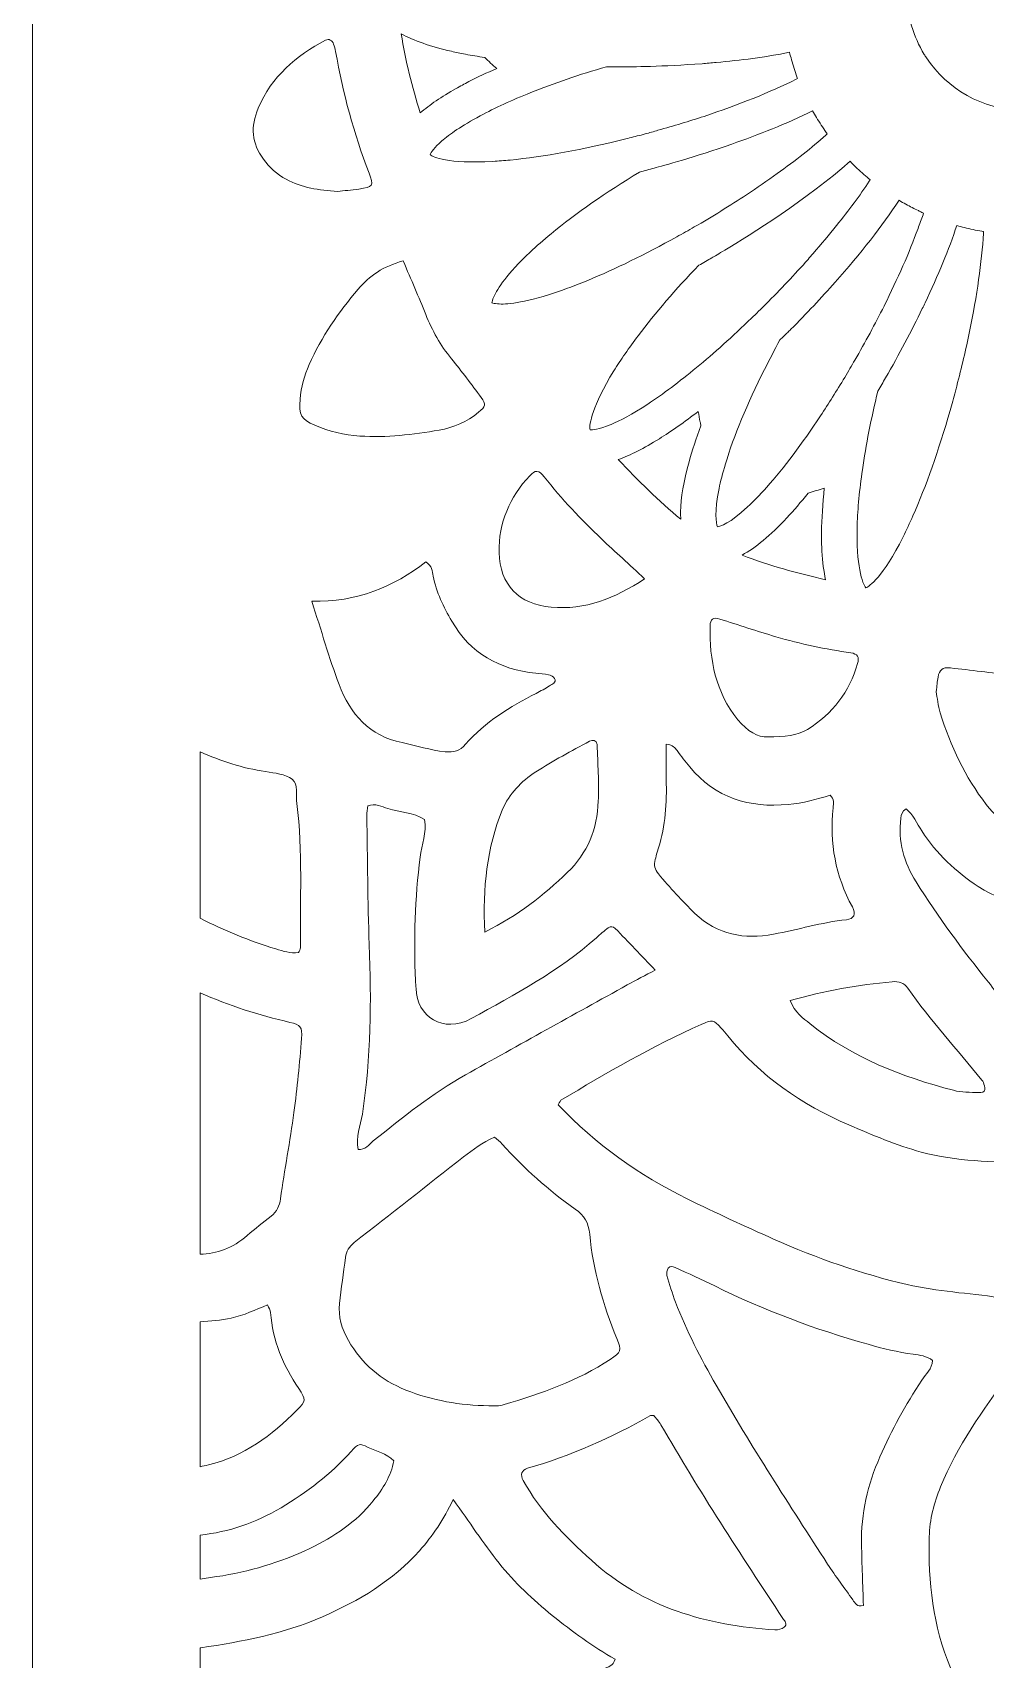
# Model space of a CAD drawing. Extents: x 1255 to 1745, y -1407 to 327.
# Drawn here: x 1255 to 1490.7, y -1000 to -597.5 of the extents above; entities that cross this region are included whole.
import ezdxf

# ---------------------------------------------------------------- set-up
doc = ezdxf.new("R2010")
doc.units = 0
doc.header["$MEASUREMENT"] = 0
doc.layers.add('Layer 1', color=7, linetype='Continuous')

msp = doc.modelspace()

# ---------------------------------------------------------------- linework, layer by layer
at = {"layer": 'Layer 1', "lineweight": 0}
for points, knots in [([(1596.15, 229.71), (1596.15, 229.71), (1596.15, 230.91), (1596.15, 230.91), (1596.15, 284.01), (1553.1, 327.05), (1500, 327.05), (1446.9, 327.05), (1403.85, 284.01), (1403.85, 230.91), (1403.85, 230.91), (1403.85, 229.71), (1403.85, 229.71), (1403.85, 229.71), (1254.96, 229.71), (1254.96, 229.71), (1254.96, 229.71), (1254.96, -1407.05), (1254.96, -1407.05), (1254.96, -1407.05), (1745.04, -1407.05), (1745.04, -1407.05), (1745.04, -1407.05), (1745.04, 229.71), (1745.04, 229.71), (1745.04, 229.71), (1596.15, 229.71), (1596.15, 229.71)], [0, 0, 0, 0, 1, 1, 1, 2, 2, 2, 3, 3, 3, 4, 4, 4, 5, 5, 5, 6, 6, 6, 7, 7, 7, 8, 8, 8, 9, 9, 9, 9]), ([(1497.69, -559.33), (1498.45, -559.26), (1499.22, -559.22), (1500, -559.22), (1500.7, -559.22), (1501.41, -559.26), (1502.11, -559.33), (1511.6, -560), (1519.8, -565.31), (1524.5, -573.01), (1525.09, -573.97), (1525.61, -574.97), (1526.09, -576.02), (1527.75, -579.65), (1528.7, -583.66), (1528.7, -587.92), (1528.7, -593.49), (1527.07, -598.69), (1524.33, -603.09), (1524.22, -603.28), (1524.11, -603.48), (1523.98, -603.65), (1518.87, -611.45), (1510.1, -616.58), (1500.11, -616.63), (1500.11, -616.63), (1500, -616.63), (1500, -616.63), (1499.91, -616.63), (1499.85, -616.6), (1499.78, -616.6), (1489.86, -616.54), (1481.13, -611.42), (1476.04, -603.7), (1475.84, -603.42), (1475.69, -603.13), (1475.52, -602.85), (1472.84, -598.5), (1471.27, -593.38), (1471.27, -587.92), (1471.27, -583.66), (1472.23, -579.63), (1473.91, -576), (1474.32, -575.06), (1474.8, -574.17), (1475.34, -573.27), (1479.98, -565.48), (1488.18, -560.09), (1497.69, -559.33)], [0, 0, 0, 0, 1, 1, 1, 2, 2, 2, 3, 3, 3, 4, 4, 4, 5, 5, 5, 6, 6, 6, 7, 7, 7, 8, 8, 8, 9, 9, 9, 10, 10, 10, 11, 11, 11, 12, 12, 12, 13, 13, 13, 14, 14, 14, 15, 15, 15, 16, 16, 16, 16]), ([(1310.76, -616.19), (1314.08, -608.25), (1320.18, -603.24), (1327.45, -599.35), (1328.25, -598.91), (1329.08, -599.37), (1329.43, -600.33), (1329.62, -600.91), (1329.82, -601.54), (1329.93, -602.15), (1331.69, -612.45), (1334.45, -622.46), (1338.18, -632.21), (1339.39, -635.36), (1339.16, -635.67), (1335.69, -636.17), (1333.8, -636.43), (1331.91, -636.6), (1330.43, -636.78), (1325.73, -636.49), (1321.57, -635.84), (1317.72, -633.77), (1315.41, -632.53), (1313.58, -630.88), (1312.06, -628.77), (1309.17, -624.81), (1308.84, -620.78), (1310.76, -616.19)], [0, 0, 0, 0, 1, 1, 1, 2, 2, 2, 3, 3, 3, 4, 4, 4, 5, 5, 5, 6, 6, 6, 7, 7, 7, 8, 8, 8, 9, 9, 9, 9]), ([(1358.55, -602.09), (1359.66, -602.35), (1360.81, -602.59), (1362.01, -602.83), (1363.53, -603.11), (1365.14, -603.37), (1366.79, -603.63), (1367.77, -604.55), (1368.75, -605.46), (1369.77, -606.33), (1367.34, -607.4), (1365.03, -608.49), (1362.9, -609.6), (1361.79, -610.16), (1360.72, -610.75), (1359.7, -611.32), (1356.11, -613.34), (1353.17, -615.36), (1350.84, -617.34), (1348.93, -610.88), (1347.12, -604.42), (1346.16, -597.78), (1349.25, -599.45), (1353.34, -600.89), (1358.55, -602.09)], [0, 0, 0, 0, 1, 1, 1, 2, 2, 2, 3, 3, 3, 4, 4, 4, 5, 5, 5, 6, 6, 6, 7, 7, 7, 8, 8, 8, 8]), ([(1356.19, -624.29), (1358.09, -622.63), (1361.09, -620.52), (1365.68, -618.06), (1369.32, -616.1), (1373.54, -614.17), (1378.17, -612.32), (1383.88, -610.03), (1390.21, -607.85), (1396.93, -605.9), (1398.17, -605.92), (1399.44, -605.94), (1400.7, -605.94), (1402.92, -605.94), (1410.91, -605.87), (1420.55, -605.16), (1421.7, -605.07), (1422.87, -604.96), (1424.07, -604.85), (1429.97, -604.33), (1436.28, -603.55), (1442.18, -602.35), (1442.35, -602.98), (1442.5, -603.59), (1442.7, -604.2), (1443.09, -605.63), (1443.53, -607.03), (1444.03, -608.42), (1444.09, -608.55), (1444.16, -608.7), (1444.2, -608.83), (1444.07, -608.9), (1443.96, -608.96), (1443.83, -609.03), (1437.41, -612.21), (1429.6, -615.34), (1421.05, -618.19), (1417.37, -619.39), (1413.54, -620.54), (1409.64, -621.65), (1408.6, -621.96), (1407.55, -622.26), (1406.49, -622.54), (1406.14, -622.63), (1405.81, -622.72), (1405.49, -622.81), (1404.2, -623.13), (1402.94, -623.46), (1401.7, -623.78), (1391.08, -626.44), (1381.35, -628.2), (1373.08, -629.01), (1371.62, -629.14), (1370.21, -629.27), (1368.84, -629.33), (1357.5, -630.01), (1354.08, -628.25), (1353.28, -627.7), (1353.52, -627.09), (1354.32, -625.92), (1356.19, -624.29)], [0, 0, 0, 0, 1, 1, 1, 2, 2, 2, 3, 3, 3, 4, 4, 4, 5, 5, 5, 6, 6, 6, 7, 7, 7, 8, 8, 8, 9, 9, 9, 10, 10, 10, 11, 11, 11, 12, 12, 12, 13, 13, 13, 14, 14, 14, 15, 15, 15, 16, 16, 16, 17, 17, 17, 18, 18, 18, 19, 19, 19, 20, 20, 20, 20]), ([(1369.03, -662.89), (1369.93, -660.85), (1372.34, -657.15), (1378.04, -651.77), (1379.63, -650.29), (1381.37, -648.79), (1383.22, -647.24), (1389.32, -642.22), (1396.8, -636.99), (1405.09, -631.97), (1406.31, -631.66), (1407.51, -631.34), (1408.75, -631.01), (1410.91, -630.44), (1418.72, -628.29), (1427.95, -625.05), (1434.39, -622.78), (1441.5, -620), (1447.9, -616.84), (1448.23, -617.39), (1448.53, -617.93), (1448.86, -618.48), (1449.62, -619.74), (1450.45, -620.98), (1451.27, -622.17), (1451.38, -622.31), (1451.45, -622.41), (1451.54, -622.54), (1451.43, -622.65), (1451.32, -622.74), (1451.21, -622.85), (1447.71, -625.92), (1443.64, -629.14), (1439.13, -632.36), (1436.72, -634.1), (1434.19, -635.84), (1431.56, -637.58), (1427.47, -640.28), (1423.11, -642.98), (1418.63, -645.57), (1417.19, -646.4), (1415.74, -647.22), (1414.32, -648.01), (1406.44, -652.36), (1399.02, -655.99), (1392.3, -658.78), (1389.4, -659.95), (1386.64, -661.02), (1384.05, -661.87), (1376.13, -664.5), (1371.99, -664.76), (1369.99, -664.59), (1369.27, -664.52), (1368.82, -664.41), (1368.58, -664.33), (1368.62, -664), (1368.75, -663.52), (1369.03, -662.89)], [0, 0, 0, 0, 1, 1, 1, 2, 2, 2, 3, 3, 3, 4, 4, 4, 5, 5, 5, 6, 6, 6, 7, 7, 7, 8, 8, 8, 9, 9, 9, 10, 10, 10, 11, 11, 11, 12, 12, 12, 13, 13, 13, 14, 14, 14, 15, 15, 15, 16, 16, 16, 17, 17, 17, 18, 18, 18, 19, 19, 19, 19]), ([(1457.19, -629.31), (1457.63, -629.77), (1458.09, -630.23), (1458.54, -630.68), (1459.59, -631.68), (1460.68, -632.69), (1461.81, -633.62), (1461.94, -633.71), (1462.02, -633.82), (1462.13, -633.9), (1462.07, -634.03), (1462, -634.14), (1461.92, -634.27), (1459.61, -637.73), (1456.87, -641.41), (1453.82, -645.2), (1452.01, -647.46), (1450.08, -649.77), (1448.05, -652.1), (1447.62, -652.6), (1447.2, -653.1), (1446.77, -653.6), (1443.48, -657.28), (1439.98, -661), (1436.32, -664.68), (1435.15, -665.85), (1433.95, -667), (1432.8, -668.14), (1428.1, -672.66), (1423.53, -676.78), (1419.17, -680.37), (1414.93, -683.87), (1410.88, -686.9), (1407.14, -689.38), (1403.2, -691.97), (1400.24, -693.51), (1398.04, -694.43), (1394.95, -695.71), (1393.39, -695.77), (1392.84, -695.73), (1392.62, -694.45), (1393.3, -689.94), (1398.74, -681.17), (1400.44, -678.41), (1402.48, -675.49), (1404.77, -672.47), (1408.97, -666.87), (1414.06, -660.95), (1419.72, -655.04), (1420.83, -654.43), (1421.92, -653.8), (1423.01, -653.19), (1423.61, -652.84), (1424.7, -652.18), (1426.16, -651.31), (1432.65, -647.42), (1446.51, -638.69), (1457.19, -629.31)], [0, 0, 0, 0, 1, 1, 1, 2, 2, 2, 3, 3, 3, 4, 4, 4, 5, 5, 5, 6, 6, 6, 7, 7, 7, 8, 8, 8, 9, 9, 9, 10, 10, 10, 11, 11, 11, 12, 12, 12, 13, 13, 13, 14, 14, 14, 15, 15, 15, 16, 16, 16, 17, 17, 17, 18, 18, 18, 19, 19, 19, 19]), ([(1469.32, -638.97), (1469.88, -639.32), (1470.42, -639.63), (1470.99, -639.95), (1471.99, -640.52), (1473.04, -641.02), (1474.06, -641.52), (1474.36, -641.67), (1474.63, -641.83), (1474.93, -641.96), (1475.06, -642.02), (1475.21, -642.09), (1475.34, -642.15), (1475.3, -642.3), (1475.26, -642.44), (1475.21, -642.57), (1474.84, -643.65), (1474.41, -644.83), (1473.97, -645.96), (1471.8, -651.88), (1468.97, -658.34), (1465.62, -665.07), (1465.59, -665.09), (1465.59, -665.11), (1465.57, -665.13), (1463.35, -669.55), (1460.94, -674.03), (1458.35, -678.54), (1457.96, -679.21), (1457.56, -679.89), (1457.15, -680.56), (1456.71, -681.3), (1456.28, -682.06), (1455.84, -682.78), (1453.84, -686.11), (1451.84, -689.27), (1449.86, -692.27), (1445.29, -699.21), (1440.78, -705.22), (1436.56, -709.94), (1434.76, -711.97), (1433.19, -713.58), (1431.82, -714.84), (1427.42, -718.93), (1425.09, -719.65), (1424.4, -719.78), (1423.98, -718.89), (1423.59, -716.01), (1424.77, -710.29), (1425.12, -708.53), (1425.62, -706.5), (1426.33, -704.2), (1428.4, -697.32), (1431.75, -689.29), (1436, -680.82), (1437.22, -678.41), (1438.48, -675.97), (1439.83, -673.51), (1440.48, -672.9), (1441.11, -672.27), (1441.74, -671.64), (1442, -671.38), (1442.26, -671.14), (1442.53, -670.88), (1446.4, -667), (1450.08, -663.09), (1453.49, -659.21), (1459.74, -652.18), (1465.16, -645.26), (1469.32, -638.97)], [0, 0, 0, 0, 1, 1, 1, 2, 2, 2, 3, 3, 3, 4, 4, 4, 5, 5, 5, 6, 6, 6, 7, 7, 7, 8, 8, 8, 9, 9, 9, 10, 10, 10, 11, 11, 11, 12, 12, 12, 13, 13, 13, 14, 14, 14, 15, 15, 15, 16, 16, 16, 17, 17, 17, 18, 18, 18, 19, 19, 19, 20, 20, 20, 21, 21, 21, 22, 22, 22, 23, 23, 23, 23]), ([(1458.93, -719.3), (1459.07, -715.19), (1459.5, -710.55), (1460.22, -705.63), (1461.09, -699.54), (1462.37, -692.97), (1464.05, -686.18), (1464.68, -685.11), (1465.33, -684.02), (1465.94, -682.91), (1469.29, -677.12), (1472.34, -671.34), (1475.04, -665.74), (1475.26, -665.29), (1475.5, -664.81), (1475.71, -664.35), (1478.93, -657.56), (1481.61, -651.07), (1483.57, -645.2), (1484.2, -645.37), (1484.81, -645.55), (1485.44, -645.7), (1486.86, -646.07), (1488.31, -646.37), (1489.77, -646.61), (1489.92, -646.64), (1490.05, -646.68), (1490.21, -646.7), (1490.21, -646.83), (1490.21, -646.96), (1490.19, -647.11), (1489.73, -654.25), (1488.53, -662.59), (1486.73, -671.42), (1485.83, -675.84), (1484.74, -680.37), (1483.55, -684.94), (1483.42, -685.37), (1483.33, -685.79), (1483.22, -686.22), (1482.79, -687.85), (1482.35, -689.42), (1481.89, -690.99), (1479.06, -700.89), (1475.95, -709.72), (1472.71, -717.04), (1471.93, -718.84), (1471.12, -720.58), (1470.29, -722.22), (1465.2, -732.36), (1461.96, -734.47), (1461.09, -734.86), (1460.68, -734.36), (1460.04, -732.99), (1459.57, -730.42), (1459.09, -727.96), (1458.78, -724.37), (1458.93, -719.3)], [0, 0, 0, 0, 1, 1, 1, 2, 2, 2, 3, 3, 3, 4, 4, 4, 5, 5, 5, 6, 6, 6, 7, 7, 7, 8, 8, 8, 9, 9, 9, 10, 10, 10, 11, 11, 11, 12, 12, 12, 13, 13, 13, 14, 14, 14, 15, 15, 15, 16, 16, 16, 17, 17, 17, 18, 18, 18, 19, 19, 19, 19]), ([(1321.14, -688.2), (1321.35, -685.2), (1322.14, -682.35), (1323.38, -679.6), (1326.45, -672.77), (1330.65, -666.66), (1335.48, -660.98), (1338.28, -657.67), (1341.72, -655.25), (1346.64, -653.97), (1348.62, -658.65), (1350.47, -662.89), (1352.21, -667.2), (1353.82, -671.18), (1355.82, -674.86), (1358.57, -678.17), (1361.13, -681.28), (1363.51, -684.55), (1365.94, -687.77), (1367.21, -689.46), (1367.01, -689.99), (1365.29, -691.42), (1362.44, -693.82), (1359.09, -695.21), (1355.54, -695.82), (1349.06, -696.95), (1342.51, -697.73), (1335.89, -697.3), (1332.02, -697.06), (1328.34, -696.17), (1324.81, -694.62), (1321.33, -693.1), (1320.85, -692.21), (1321.14, -688.2)], [0, 0, 0, 0, 1, 1, 1, 2, 2, 2, 3, 3, 3, 4, 4, 4, 5, 5, 5, 6, 6, 6, 7, 7, 7, 8, 8, 8, 9, 9, 9, 10, 10, 10, 11, 11, 11, 11]), ([(1409.99, -697.97), (1412.99, -696.1), (1416.24, -693.82), (1419.63, -691.2), (1419.76, -692.07), (1419.91, -692.95), (1420.09, -693.84), (1420.15, -694.14), (1420.22, -694.45), (1420.28, -694.75), (1419.13, -697.86), (1418.13, -700.87), (1417.35, -703.67), (1416.02, -708.44), (1415.32, -712.58), (1415.24, -716.01), (1415.21, -716.67), (1415.28, -717.25), (1415.3, -717.88), (1409.8, -713.34), (1404.77, -708.31), (1399.83, -703.13), (1402.81, -702.04), (1406.18, -700.34), (1409.99, -697.97)], [0, 0, 0, 0, 1, 1, 1, 2, 2, 2, 3, 3, 3, 4, 4, 4, 5, 5, 5, 6, 6, 6, 7, 7, 7, 8, 8, 8, 8]), ([(1377.94, -707.11), (1379.26, -705.65), (1380.2, -705.65), (1381.5, -707.35), (1385.81, -712.9), (1390.64, -717.93), (1395.69, -722.76), (1399.07, -725.96), (1402.53, -729.07), (1406.36, -732.6), (1398.96, -737.51), (1391.69, -740.41), (1383.2, -739.63), (1375.26, -738.89), (1370.51, -734.16), (1370.36, -726.09), (1370.21, -718.73), (1372.97, -712.47), (1377.94, -707.11)], [0, 0, 0, 0, 1, 1, 1, 2, 2, 2, 3, 3, 3, 4, 4, 4, 5, 5, 5, 6, 6, 6, 6]), ([(1450.21, -725.81), (1450.36, -728.46), (1450.67, -730.81), (1451.12, -732.88), (1444.14, -731.16), (1437.15, -729.4), (1430.45, -726.74), (1433.76, -724.96), (1437.43, -721.91), (1441.55, -717.52), (1443.24, -715.69), (1444.98, -713.64), (1446.79, -711.4), (1448.14, -711.01), (1449.47, -710.62), (1450.8, -710.18), (1450.38, -714.08), (1450.14, -717.75), (1450.12, -721.11), (1450.1, -722.76), (1450.12, -724.33), (1450.21, -725.81)], [0, 0, 0, 0, 1, 1, 1, 2, 2, 2, 3, 3, 3, 4, 4, 4, 5, 5, 5, 6, 6, 6, 7, 7, 7, 7]), ([(1352.23, -728.44), (1353.84, -729.38), (1353.82, -730.77), (1354.06, -731.94), (1354.85, -735.99), (1356.61, -739.58), (1358.63, -743.09), (1363.29, -751.09), (1370.41, -755.06), (1379.42, -755.99), (1380.46, -756.1), (1381.55, -756.14), (1382.57, -756.36), (1383.14, -756.49), (1383.88, -756.82), (1384.09, -757.27), (1384.57, -758.32), (1383.48, -758.67), (1382.85, -759.08), (1381.79, -759.78), (1380.66, -760.37), (1379.52, -760.97), (1373.1, -764.33), (1366.88, -767.98), (1362.07, -773.57), (1360.7, -775.19), (1359.11, -775.66), (1357, -775.42), (1353.39, -775.01), (1349.95, -773.88), (1346.42, -773.16), (1338.24, -771.53), (1333.54, -766.07), (1330.78, -758.75), (1328.32, -752.23), (1326.4, -745.48), (1324.01, -738.15), (1335.22, -738.45), (1344.27, -734.6), (1352.23, -728.44)], [0, 0, 0, 0, 1, 1, 1, 2, 2, 2, 3, 3, 3, 4, 4, 4, 5, 5, 5, 6, 6, 6, 7, 7, 7, 8, 8, 8, 9, 9, 9, 10, 10, 10, 11, 11, 11, 12, 12, 12, 13, 13, 13, 13]), ([(1424.94, -742.59), (1429.58, -744.04), (1434.17, -745.59), (1438.83, -746.96), (1444.92, -748.74), (1451.12, -750.05), (1457.39, -750.94), (1458.98, -751.18), (1459.5, -752.03), (1459.02, -753.6), (1456.95, -760.58), (1452.91, -766.04), (1446.66, -769.88), (1444.03, -771.51), (1441.11, -771.7), (1436.78, -771.75), (1434.43, -771.94), (1431.75, -770.31), (1429.43, -767.48), (1423.85, -760.67), (1422.4, -752.75), (1422.53, -744.3), (1422.57, -742.59), (1423.33, -742.08), (1424.94, -742.59)], [0, 0, 0, 0, 1, 1, 1, 2, 2, 2, 3, 3, 3, 4, 4, 4, 5, 5, 5, 6, 6, 6, 7, 7, 7, 8, 8, 8, 8]), ([(1478.93, -756.99), (1479.28, -755.08), (1479.98, -754.47), (1481.98, -754.68), (1487.05, -755.23), (1492.12, -755.84), (1497.15, -756.58), (1499.09, -756.86), (1500.91, -756.88), (1502.83, -756.6), (1507.66, -755.86), (1512.51, -755.25), (1517.37, -754.73), (1520.3, -754.4), (1521.11, -755.23), (1521.44, -758.17), (1521.83, -761.65), (1521.04, -764.96), (1519.89, -768.18), (1517.61, -774.6), (1514.65, -780.71), (1510.79, -786.37), (1508.49, -789.77), (1505.57, -792.51), (1502.13, -794.71), (1500.72, -795.62), (1499.46, -795.69), (1498, -794.75), (1495.28, -793.03), (1492.77, -791.05), (1490.84, -788.48), (1485.68, -781.63), (1481.94, -774.01), (1479.48, -765.81), (1478.91, -764), (1478.74, -762.06), (1478.46, -760.56), (1478.65, -759.1), (1478.74, -758.04), (1478.93, -756.99)], [0, 0, 0, 0, 1, 1, 1, 2, 2, 2, 3, 3, 3, 4, 4, 4, 5, 5, 5, 6, 6, 6, 7, 7, 7, 8, 8, 8, 9, 9, 9, 10, 10, 10, 11, 11, 11, 12, 12, 12, 13, 13, 13, 13]), ([(1392.71, -772.81), (1393.43, -772.42), (1394.54, -772.44), (1394.58, -773.66), (1394.78, -778.32), (1395.08, -783), (1394.89, -787.65), (1394.63, -794.47), (1392.25, -800.49), (1387.23, -805.3), (1381.4, -810.9), (1375.13, -815.86), (1366.81, -820.04), (1366.31, -809.07), (1367.29, -799.23), (1371.15, -789.85), (1372.82, -785.8), (1375.85, -782.71), (1379.44, -780.39), (1383.7, -777.62), (1388.25, -775.27), (1392.71, -772.81)], [0, 0, 0, 0, 1, 1, 1, 2, 2, 2, 3, 3, 3, 4, 4, 4, 5, 5, 5, 6, 6, 6, 7, 7, 7, 7]), ([(1296.39, -775.4), (1301.51, -777.75), (1306.88, -779.45), (1312.61, -780.34), (1314.87, -780.69), (1317.48, -780.93), (1319.18, -782.21), (1320.83, -783.45), (1320.05, -786.2), (1320.33, -788.26), (1321.85, -800.12), (1321.05, -812.05), (1321.22, -823.93), (1321.24, -824.32), (1320.9, -824.69), (1320.72, -825.11), (1318.76, -825.35), (1316.98, -824.78), (1315.13, -824.22), (1308.62, -822.19), (1302.38, -819.67), (1296.39, -816.6), (1296.39, -816.6), (1296.39, -775.4), (1296.39, -775.4)], [0, 0, 0, 0, 1, 1, 1, 2, 2, 2, 3, 3, 3, 4, 4, 4, 5, 5, 5, 6, 6, 6, 7, 7, 7, 8, 8, 8, 8]), ([(1408.99, -802.1), (1409.19, -801.52), (1409.25, -800.86), (1409.45, -800.26), (1411.32, -794.77), (1411.84, -789.11), (1411.71, -783.35), (1411.62, -780.19), (1411.69, -777.01), (1411.69, -773.57), (1413.49, -773.71), (1413.86, -774.51), (1414.37, -775.14), (1415.41, -776.47), (1416.41, -777.84), (1417.5, -779.15), (1423.85, -786.87), (1432.25, -789.35), (1441.89, -788.46), (1445.49, -788.13), (1448.95, -787.18), (1452.21, -786.15), (1453.36, -787.18), (1453.08, -788.26), (1452.97, -789.29), (1452.1, -797.95), (1453.52, -806.15), (1457.74, -813.83), (1458.7, -815.58), (1458.13, -816.79), (1456.26, -816.99), (1450.12, -817.62), (1444.25, -819.47), (1438.22, -820.56), (1431.01, -821.87), (1424.38, -820.82), (1418.8, -815.42), (1415.61, -812.31), (1412.6, -809.07), (1409.75, -805.63), (1408.88, -804.56), (1408.53, -803.45), (1408.99, -802.1)], [0, 0, 0, 0, 1, 1, 1, 2, 2, 2, 3, 3, 3, 4, 4, 4, 5, 5, 5, 6, 6, 6, 7, 7, 7, 8, 8, 8, 9, 9, 9, 10, 10, 10, 11, 11, 11, 12, 12, 12, 13, 13, 13, 14, 14, 14, 14]), ([(1338.24, -823.11), (1337.83, -812.49), (1337.81, -801.87), (1337.63, -791.25), (1337.61, -790.42), (1337.78, -789.57), (1337.87, -788.76), (1339.74, -788.16), (1341.35, -788.96), (1342.83, -789.48), (1345.84, -790.51), (1349.19, -790.33), (1351.91, -792.2), (1352.54, -795.42), (1351.19, -798.41), (1350.8, -801.52), (1349.58, -811.66), (1349.21, -821.84), (1349.69, -832.05), (1349.71, -832.68), (1349.8, -833.31), (1349.82, -833.96), (1349.95, -840.97), (1356.57, -845.22), (1363.46, -841.43), (1374.26, -835.51), (1385.14, -829.68), (1394.43, -821.43), (1395.37, -820.58), (1396.32, -819.73), (1397.37, -818.99), (1397.89, -818.6), (1398.61, -818.64), (1399.09, -819.12), (1402.33, -822.47), (1405.55, -825.85), (1408.99, -829.44), (1406.49, -830.74), (1404.27, -831.9), (1402.07, -833.12), (1388.71, -840.52), (1375.32, -847.91), (1362.01, -855.4), (1353.82, -859.99), (1346.55, -865.89), (1339.24, -871.72), (1338.13, -872.61), (1337.28, -874.03), (1335.46, -873.83), (1334.82, -870.79), (1336.11, -867.96), (1336.54, -865.06), (1338.65, -851.11), (1338.78, -837.14), (1338.24, -823.11)], [0, 0, 0, 0, 1, 1, 1, 2, 2, 2, 3, 3, 3, 4, 4, 4, 5, 5, 5, 6, 6, 6, 7, 7, 7, 8, 8, 8, 9, 9, 9, 10, 10, 10, 11, 11, 11, 12, 12, 12, 13, 13, 13, 14, 14, 14, 15, 15, 15, 16, 16, 16, 17, 17, 17, 18, 18, 18, 18]), ([(1473.49, -807.63), (1470.45, -802.8), (1469.01, -797.58), (1469.75, -791.83), (1469.86, -791.01), (1469.95, -790.16), (1471.01, -789.53), (1472.82, -790.92), (1473.69, -793.14), (1474.91, -795.01), (1478.52, -800.67), (1483.31, -805.09), (1488.88, -808.76), (1496.47, -813.79), (1503.96, -813.64), (1511.47, -808.59), (1517.21, -804.74), (1522.09, -800.12), (1525.66, -794.16), (1526.53, -792.73), (1527.44, -791.27), (1528.4, -789.87), (1528.6, -789.61), (1529.16, -789.46), (1529.51, -789.55), (1529.79, -789.61), (1530.18, -790.05), (1530.21, -790.35), (1530.49, -793.75), (1530.68, -797.1), (1529.75, -800.47), (1528.94, -803.39), (1527.62, -806.02), (1526.01, -808.52), (1520.7, -816.73), (1514.95, -824.65), (1508.79, -832.25), (1506.05, -835.62), (1503.81, -839.54), (1499.85, -841.8), (1496.26, -839.38), (1494.02, -835.68), (1491.38, -832.42), (1485.01, -824.48), (1478.93, -816.27), (1473.49, -807.63)], [0, 0, 0, 0, 1, 1, 1, 2, 2, 2, 3, 3, 3, 4, 4, 4, 5, 5, 5, 6, 6, 6, 7, 7, 7, 8, 8, 8, 9, 9, 9, 10, 10, 10, 11, 11, 11, 12, 12, 12, 13, 13, 13, 14, 14, 14, 15, 15, 15, 15]), ([(1467.6, -832.33), (1469.21, -832.18), (1470.51, -832.57), (1471.45, -833.92), (1477.08, -841.91), (1483.66, -849.13), (1489.77, -856.71), (1489.9, -856.88), (1490.08, -857.03), (1490.14, -857.23), (1490.29, -857.82), (1490.6, -858.43), (1490.51, -858.97), (1490.4, -859.67), (1489.66, -859.8), (1489.03, -859.77), (1486.92, -859.62), (1484.74, -859.73), (1482.72, -859.19), (1469.95, -855.81), (1457.74, -851.14), (1447.29, -842.74), (1445.51, -841.3), (1443.55, -839.97), (1442.33, -836.97), (1450.9, -834.62), (1459.17, -833.05), (1467.6, -832.33)], [0, 0, 0, 0, 1, 1, 1, 2, 2, 2, 3, 3, 3, 4, 4, 4, 5, 5, 5, 6, 6, 6, 7, 7, 7, 8, 8, 8, 9, 9, 9, 9]), ([(1296.39, -835.03), (1303.53, -838.27), (1310.99, -840.58), (1318.61, -842.37), (1321.16, -842.97), (1321.72, -843.45), (1321.51, -846.33), (1321.01, -852.44), (1320.44, -858.58), (1319.61, -864.65), (1318.63, -871.79), (1317.28, -878.88), (1316.28, -886.02), (1316.02, -887.83), (1315.41, -889.2), (1314, -890.31), (1312.02, -891.9), (1309.99, -893.44), (1308.08, -895.12), (1304.47, -898.25), (1300.53, -899.62), (1296.39, -899.75), (1296.39, -899.75), (1296.39, -835.03), (1296.39, -835.03)], [0, 0, 0, 0, 1, 1, 1, 2, 2, 2, 3, 3, 3, 4, 4, 4, 5, 5, 5, 6, 6, 6, 7, 7, 7, 8, 8, 8, 8]), ([(1583.13, -886.09), (1576.08, -889.55), (1568.94, -892.81), (1561.76, -895.99), (1551.08, -900.73), (1540.11, -904.67), (1528.68, -907.24), (1519.35, -909.35), (1509.79, -909.87), (1500.33, -911.07), (1498.28, -911.33), (1496.1, -910.74), (1493.99, -910.46), (1486.44, -909.39), (1478.78, -908.96), (1471.32, -907.26), (1459.91, -904.63), (1448.92, -900.71), (1438.24, -895.99), (1431.08, -892.79), (1423.92, -889.52), (1416.89, -886.04), (1404.99, -880.17), (1394.26, -872.66), (1384.99, -862.76), (1385.42, -862.02), (1385.49, -861.76), (1385.66, -861.65), (1396.93, -854.88), (1408.32, -848.26), (1420.35, -842.89), (1423.24, -841.6), (1423.29, -841.65), (1425.25, -843.78), (1425.81, -844.39), (1426.4, -845.02), (1426.92, -845.69), (1434.93, -855.73), (1445.18, -862.73), (1456.89, -867.76), (1462.74, -870.29), (1468.6, -872.77), (1474.76, -874.46), (1483.46, -876.86), (1492.38, -876.86), (1501.31, -877.14), (1519.54, -877.73), (1536.02, -871.98), (1551.75, -863.52), (1559.48, -859.36), (1566.35, -854.03), (1571.88, -847.13), (1572.42, -846.46), (1572.99, -845.83), (1573.53, -845.19), (1577.41, -840.75), (1576.47, -841.6), (1580.85, -843.45), (1584.15, -844.85), (1587.42, -846.41), (1590.6, -848.15), (1597.86, -852.11), (1605.07, -856.18), (1612.29, -860.28), (1615.41, -862.04), (1615.47, -862.52), (1613.16, -864.8), (1604.35, -873.57), (1594.27, -880.62), (1583.13, -886.09)], [0, 0, 0, 0, 1, 1, 1, 2, 2, 2, 3, 3, 3, 4, 4, 4, 5, 5, 5, 6, 6, 6, 7, 7, 7, 8, 8, 8, 9, 9, 9, 10, 10, 10, 11, 11, 11, 12, 12, 12, 13, 13, 13, 14, 14, 14, 15, 15, 15, 16, 16, 16, 17, 17, 17, 18, 18, 18, 19, 19, 19, 20, 20, 20, 21, 21, 21, 22, 22, 22, 23, 23, 23, 23]), ([(1330.86, -911.94), (1331.26, -908.15), (1331.89, -904.37), (1332.37, -900.58), (1332.56, -899.01), (1333.24, -897.86), (1334.5, -896.88), (1343.55, -889.83), (1352.54, -882.71), (1361.59, -875.66), (1363.92, -873.83), (1366.29, -872.05), (1369.19, -870.81), (1369.86, -871.4), (1370.56, -871.87), (1371.12, -872.48), (1376.54, -878.51), (1382.53, -883.93), (1389.16, -888.57), (1391.45, -890.16), (1392.49, -891.96), (1392.76, -894.81), (1393.56, -903.76), (1396.13, -912.29), (1399.46, -920.6), (1400.68, -923.69), (1400.59, -923.93), (1397.83, -925.76), (1389.8, -931.13), (1380.74, -934.2), (1371.58, -936.97), (1370.41, -937.34), (1369.06, -937.27), (1367.79, -937.25), (1360.74, -937.14), (1353.84, -935.96), (1347.27, -933.35), (1341.18, -930.89), (1336.37, -926.85), (1333.08, -921.08), (1331.45, -918.25), (1330.54, -915.2), (1330.86, -911.94)], [0, 0, 0, 0, 1, 1, 1, 2, 2, 2, 3, 3, 3, 4, 4, 4, 5, 5, 5, 6, 6, 6, 7, 7, 7, 8, 8, 8, 9, 9, 9, 10, 10, 10, 11, 11, 11, 12, 12, 12, 13, 13, 13, 14, 14, 14, 14]), ([(1460.46, -986.63), (1458.85, -987.19), (1458.41, -986.04), (1457.85, -985.26), (1455.74, -982.34), (1453.58, -979.45), (1451.62, -976.42), (1442.18, -961.82), (1432.69, -947.26), (1424.05, -932.16), (1420.26, -925.54), (1416.72, -918.77), (1414, -911.63), (1413.17, -909.46), (1412.52, -907.22), (1411.88, -904.98), (1411.73, -904.45), (1411.93, -903.69), (1412.21, -903.21), (1412.58, -902.58), (1413.34, -902.78), (1413.89, -903.04), (1417.17, -904.52), (1420.46, -905.98), (1423.68, -907.59), (1435.87, -913.59), (1448.53, -918.36), (1461.61, -922.04), (1465.29, -923.08), (1468.97, -924), (1472.75, -924.47), (1474.45, -924.69), (1476.13, -924.95), (1477.58, -926.04), (1477.43, -928.07), (1475.95, -929.39), (1474.93, -930.92), (1470.9, -936.94), (1467.44, -943.26), (1464.55, -949.87), (1461.5, -956.75), (1459.87, -963.93), (1460, -971.48), (1460.09, -976.55), (1460.31, -981.62), (1460.46, -986.63)], [0, 0, 0, 0, 1, 1, 1, 2, 2, 2, 3, 3, 3, 4, 4, 4, 5, 5, 5, 6, 6, 6, 7, 7, 7, 8, 8, 8, 9, 9, 9, 10, 10, 10, 11, 11, 11, 12, 12, 12, 13, 13, 13, 14, 14, 14, 15, 15, 15, 15]), ([(1296.39, -916.44), (1298.98, -916.36), (1301.53, -916.05), (1304.1, -915.55), (1307.25, -914.94), (1310.04, -913.42), (1313.11, -912.31), (1313.39, -913.03), (1313.8, -913.57), (1313.85, -914.16), (1314.28, -921.12), (1316.94, -927.26), (1320.79, -932.98), (1322.64, -935.75), (1322.64, -936.07), (1320.33, -938.36), (1314.11, -944.58), (1307.21, -949.81), (1298.46, -951.87), (1297.72, -952.05), (1297.02, -952.2), (1296.39, -952.33), (1296.39, -952.33), (1296.39, -916.44), (1296.39, -916.44)], [0, 0, 0, 0, 1, 1, 1, 2, 2, 2, 3, 3, 3, 4, 4, 4, 5, 5, 5, 6, 6, 6, 7, 7, 7, 8, 8, 8, 8]), ([(1500.57, -1036.16), (1498.89, -1035.92), (1498.37, -1034.9), (1497.85, -1034.03), (1495.45, -1030.02), (1492.88, -1026.08), (1490.84, -1021.9), (1487.68, -1015.4), (1484.83, -1008.78), (1482.02, -1002.12), (1477.65, -991.76), (1476.47, -980.82), (1476.76, -969.67), (1476.87, -965.39), (1477.93, -961.27), (1479.57, -957.31), (1483.74, -947.22), (1489.84, -938.29), (1496.5, -929.7), (1497, -929.02), (1497.61, -928.41), (1498.26, -927.87), (1499.37, -926.96), (1500.63, -926.91), (1501.74, -927.85), (1502.55, -928.52), (1503.26, -929.33), (1503.92, -930.15), (1509.99, -938.1), (1515.63, -946.3), (1519.69, -955.51), (1522.44, -961.67), (1523.39, -968), (1523.31, -974.7), (1523.13, -987.06), (1520.09, -998.6), (1514.84, -1009.72), (1511.43, -1017.01), (1508.47, -1024.54), (1503.96, -1031.28), (1502.83, -1033), (1501.61, -1034.66), (1500.57, -1036.16)], [0, 0, 0, 0, 1, 1, 1, 2, 2, 2, 3, 3, 3, 4, 4, 4, 5, 5, 5, 6, 6, 6, 7, 7, 7, 8, 8, 8, 9, 9, 9, 10, 10, 10, 11, 11, 11, 12, 12, 12, 13, 13, 13, 14, 14, 14, 14]), ([(1377.41, -952.72), (1388.03, -949.61), (1398.11, -945.21), (1407.68, -939.71), (1407.84, -939.6), (1408.1, -939.66), (1408.62, -939.64), (1409.14, -940.32), (1409.86, -941.08), (1410.38, -941.95), (1419.87, -958.27), (1430.06, -974.16), (1440.57, -989.85), (1441, -990.5), (1441.74, -991.37), (1440.89, -992.07), (1440.33, -992.52), (1439.35, -992.74), (1438.57, -992.68), (1421.68, -991.61), (1406.05, -987.19), (1393.17, -975.46), (1386.68, -969.59), (1380.59, -963.45), (1376.32, -955.73), (1375.54, -954.29), (1375.91, -953.18), (1377.41, -952.72)], [0, 0, 0, 0, 1, 1, 1, 2, 2, 2, 3, 3, 3, 4, 4, 4, 5, 5, 5, 6, 6, 6, 7, 7, 7, 8, 8, 8, 9, 9, 9, 9]), ([(1296.39, -969.24), (1303.51, -968.5), (1310.19, -966.19), (1316.41, -962.49), (1322.81, -958.66), (1328.71, -954.16), (1333.74, -948.59), (1335.59, -946.5), (1335.74, -946.45), (1338, -947.56), (1340.07, -948.57), (1342.46, -948.96), (1344.33, -950.85), (1343.64, -954.64), (1341.61, -957.79), (1339.2, -960.8), (1334.98, -966.04), (1329.51, -969.67), (1323.55, -972.55), (1316.24, -976.05), (1308.56, -978.31), (1300.51, -979.53), (1299.13, -979.75), (1297.76, -979.95), (1296.39, -980.16), (1296.39, -980.16), (1296.39, -969.24), (1296.39, -969.24)], [0, 0, 0, 0, 1, 1, 1, 2, 2, 2, 3, 3, 3, 4, 4, 4, 5, 5, 5, 6, 6, 6, 7, 7, 7, 8, 8, 8, 9, 9, 9, 9]), ([(1296.39, -997.16), (1296.46, -997.16), (1296.5, -997.14), (1296.57, -997.14), (1306.86, -995.59), (1317.04, -993.68), (1326.66, -989.46), (1335.67, -985.5), (1344.03, -980.58), (1350.67, -973.11), (1353.93, -969.46), (1356.61, -965.41), (1359.02, -960.45), (1363.01, -966.02), (1366.44, -971.28), (1370.34, -976.18), (1374.17, -981.01), (1378.72, -985.21), (1383.51, -989.11), (1388.45, -993.11), (1393.56, -996.86), (1399.04, -999.99), (1398.59, -1001.67), (1397.3, -1001.86), (1396.19, -1002.3), (1386.49, -1006.13), (1376.35, -1008.22), (1366.1, -1010.09), (1351.91, -1012.68), (1337.76, -1015.59), (1325.53, -1024.01), (1324.05, -1025.04), (1322.66, -1025.54), (1320.83, -1024.73), (1312.71, -1021.12), (1304.49, -1017.7), (1296.39, -1014.05), (1296.39, -1014.05), (1296.39, -997.16), (1296.39, -997.16)], [0, 0, 0, 0, 1, 1, 1, 2, 2, 2, 3, 3, 3, 4, 4, 4, 5, 5, 5, 6, 6, 6, 7, 7, 7, 8, 8, 8, 9, 9, 9, 10, 10, 10, 11, 11, 11, 12, 12, 12, 13, 13, 13, 13])]:
    msp.add_open_spline(points, degree=3, knots=knots, dxfattribs=at)

doc.saveas('drawing.dxf')
